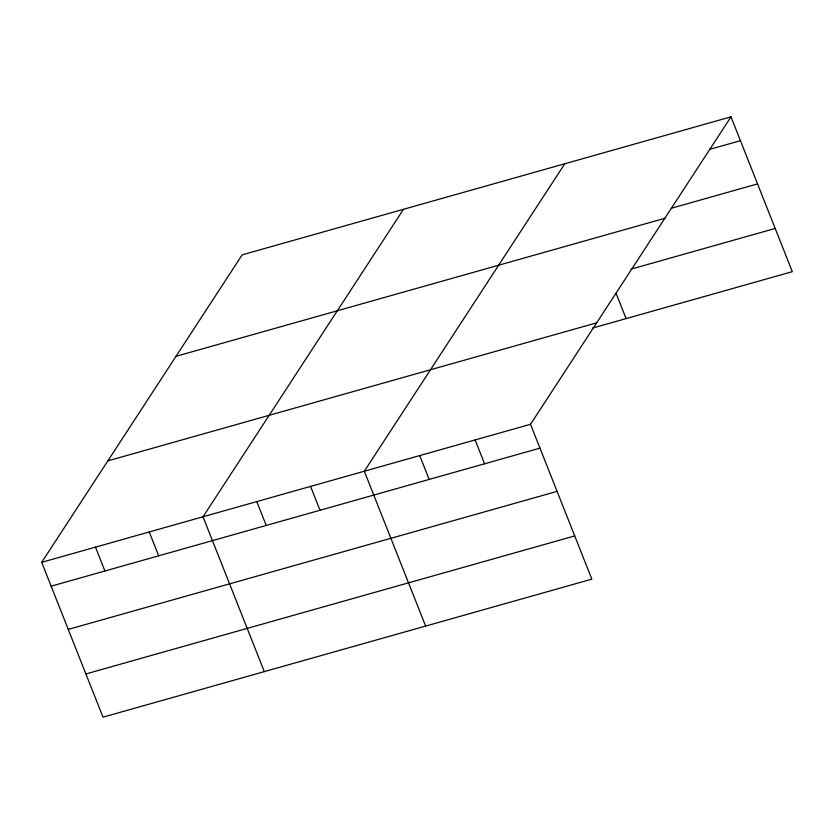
<?xml version="1.0" encoding="UTF-8"?>
<svg xmlns="http://www.w3.org/2000/svg" width="834" height="834" viewBox="0 0 834 834"><rect width="100%" height="100%" fill="white"/><g stroke="black" fill="none" stroke-linecap="round" stroke-linejoin="round"><path stroke-width="1.25" d="M730.991 116.833L530.528 424.298L591.838 579.15L103.009 717.167L41.7 562.324L242.162 254.85L730.991 116.833L792.3 271.675L592.338 328.137M403.479 209.303L203.016 516.778L264.315 671.62M564.795 163.756L364.322 471.231L425.632 626.073M709.661 149.369L740.436 140.685M671.37 208.239L757.553 183.907M176.016 356.316L664.834 218.299M631.14 269.121L775.182 228.453M107.857 460.858L596.675 322.831M41.7 562.324L530.528 424.298M51.145 586.177L539.973 448.15M68.263 629.399L557.081 491.382M85.892 673.945L574.72 535.918M616.117 293.391L626.094 318.609M475.13 439.945L484.564 463.798M419.721 455.583L429.166 479.435M310.55 486.41L319.995 510.262M256.778 501.588L266.223 525.441M149.244 531.956L158.689 555.809M95.472 547.146L104.917 570.998"/></g></svg>
